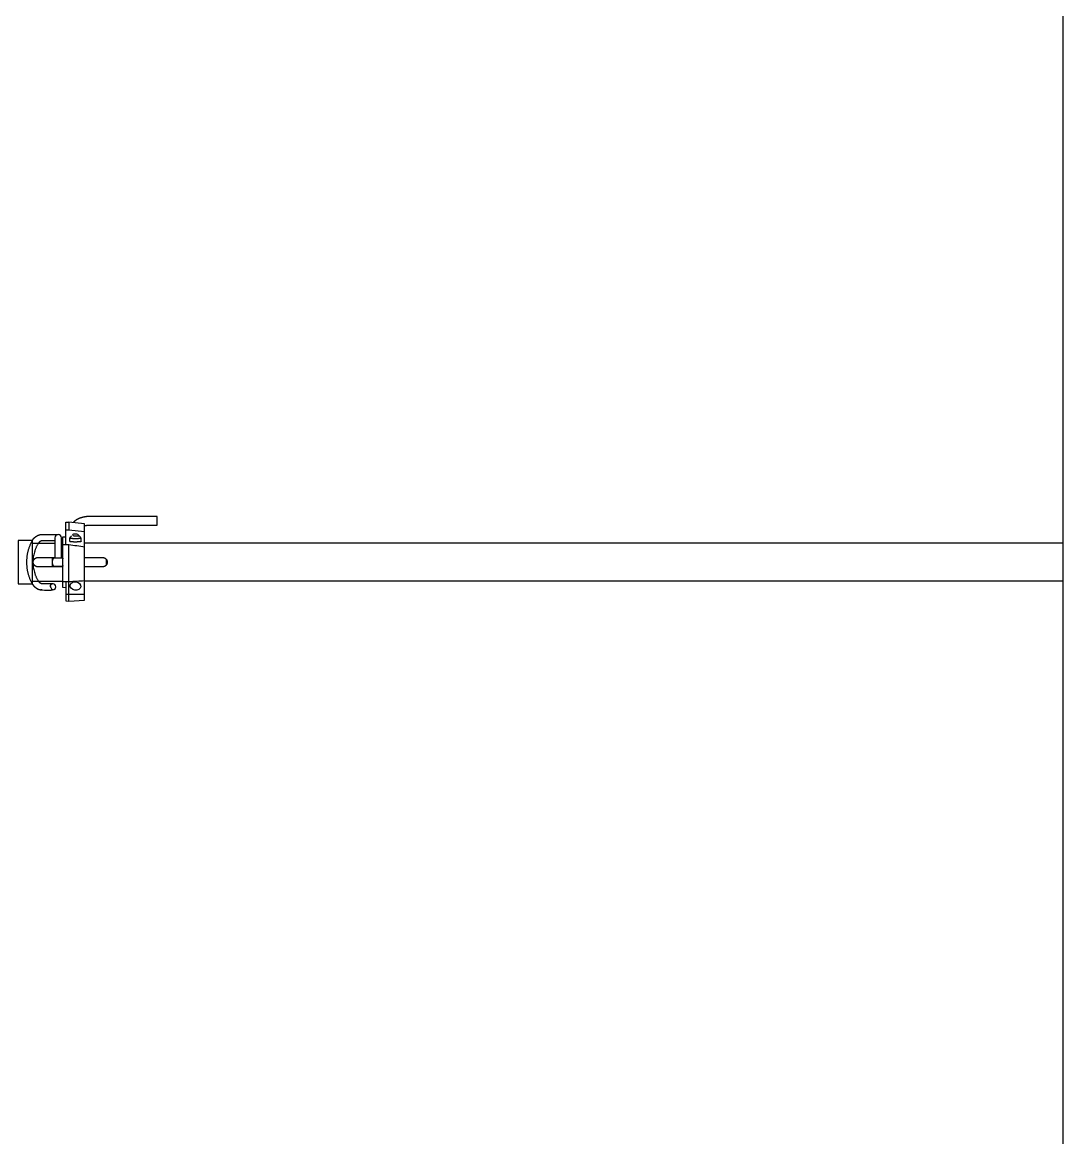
# Model space of a CAD drawing. Header units: millimetres. Extents: x 1924 to 471109, y -30014 to 109986.
# Drawn here: x 465719 to 467653, y 48839 to 50911 of the extents above; entities that cross this region are included whole.
import ezdxf

# ---------------------------------------------------------------- set-up
doc = ezdxf.new("R2010")
doc.units = ezdxf.units.MM
doc.header["$LTSCALE"] = 100
doc.linetypes.add('104', pattern=[4, 2, -2])
doc.layers.add('PERI_HIDDEN', color=30, linetype='104', plot=False)
doc.layers.add('podlazi', color=40, linetype='Continuous', lineweight=30, plot=False)

msp = doc.modelspace()

# ---------------------------------------------------------------- linework, layer by layer
for p, q in [((467652.947, 49987.745), (467652.947, 49827.745)), ((467652.947, 49943.245), (467652.947, 49872.245))]:
    msp.add_line(p, q)
at = {"color": 0, "linetype": 'ByBlock'}
for p, q in [((465799.947, 49968.015), (465805.947, 49968.015)), ((465738.447, 49943.29), (465779.947, 49943.29)), ((465791.947, 49943.29), (465794.947, 49943.29)), ((465774.947, 49916.495), (465774.947, 49898.995)), ((465791.947, 49916.495), (465794.947, 49916.495)), ((465874.947, 49913.603), (465874.947, 49901.888)), ((465738.447, 49872.2), (465794.947, 49872.2))]:
    msp.add_line(p, q, dxfattribs=at)
for points in [[(465834.947, 49975.355), (465835.1, 49975.394), (465835.253, 49975.434), (465835.408, 49975.473), (465835.564, 49975.511), (465835.72, 49975.549), (465835.878, 49975.586), (465836.036, 49975.623), (465836.195, 49975.659), (465836.354, 49975.694), (465836.515, 49975.73), (465836.676, 49975.764), (465836.838, 49975.798), (465837.001, 49975.831), (465837.164, 49975.864), (465837.493, 49975.928), (465837.825, 49975.99), (465838.159, 49976.049), (465838.496, 49976.106), (465838.835, 49976.16), (465839.177, 49976.212), (465839.52, 49976.262), (465839.866, 49976.309), (465840.214, 49976.353), (465840.563, 49976.394), (465840.914, 49976.434), (465841.267, 49976.47), (465841.621, 49976.504), (465841.977, 49976.535), (465842.334, 49976.564), (465842.692, 49976.59), (465843.051, 49976.613), (465843.411, 49976.633), (465843.772, 49976.651), (465844.133, 49976.666), (465844.495, 49976.679), (465844.858, 49976.688), (465845.22, 49976.695), (465845.583, 49976.7), (465845.947, 49976.701), (465969.947, 49976.701), (465969.947, 49992.701), (465845.947, 49992.701), (465845.652, 49992.7), (465845.358, 49992.698), (465845.063, 49992.695), (465844.769, 49992.69), (465844.475, 49992.684), (465844.18, 49992.677), (465843.886, 49992.668), (465843.592, 49992.658), (465843.299, 49992.646), (465843.005, 49992.633), (465842.712, 49992.619), (465842.418, 49992.603), (465842.125, 49992.586), (465841.832, 49992.568), (465841.54, 49992.549), (465841.247, 49992.528), (465840.955, 49992.505), (465840.664, 49992.482), (465840.372, 49992.456), (465840.081, 49992.43), (465839.79, 49992.402), (465839.5, 49992.373), (465839.21, 49992.343), (465838.921, 49992.311), (465838.631, 49992.278), (465838.343, 49992.243), (465838.054, 49992.207), (465837.767, 49992.17), (465837.479, 49992.132), (465837.193, 49992.092), (465836.906, 49992.051), (465836.621, 49992.008), (465836.336, 49991.964), (465836.051, 49991.919), (465835.767, 49991.872), (465835.484, 49991.824), (465835.201, 49991.775), (465834.919, 49991.724), (465834.637, 49991.672), (465834.357, 49991.619), (465834.077, 49991.564), (465833.797, 49991.508), (465833.519, 49991.45), (465833.241, 49991.392), (465832.964, 49991.332), (465832.687, 49991.27), (465832.412, 49991.207), (465832.137, 49991.143), (465831.863, 49991.078), (465831.59, 49991.011), (465831.317, 49990.942), (465831.046, 49990.873), (465830.775, 49990.802), (465830.505, 49990.729), (465830.236, 49990.656), (465829.968, 49990.581), (465829.701, 49990.504), (465829.435, 49990.426), (465829.17, 49990.347), (465828.906, 49990.266), (465828.643, 49990.185), (465828.38, 49990.101), (465828.119, 49990.017), (465827.859, 49989.93), (465827.729, 49989.887), (465827.6, 49989.843), (465827.471, 49989.799), (465827.342, 49989.754), (465827.213, 49989.709), (465827.084, 49989.664), (465826.956, 49989.618), (465826.828, 49989.572), (465826.701, 49989.526), (465826.574, 49989.479), (465826.447, 49989.432), (465826.32, 49989.385), (465826.193, 49989.337), (465826.067, 49989.289), (465825.941, 49989.241), (465825.815, 49989.192), (465825.69, 49989.143), (465825.565, 49989.094), (465825.44, 49989.044), (465825.316, 49988.994), (465825.191, 49988.943), (465825.067, 49988.892), (465824.944, 49988.841), (465824.82, 49988.79), (465824.697, 49988.738), (465824.575, 49988.685), (465824.452, 49988.633), (465824.33, 49988.58), (465824.208, 49988.526), (465824.087, 49988.473), (465823.965, 49988.418), (465823.844, 49988.364), (465823.724, 49988.309), (465823.603, 49988.254), (465823.483, 49988.198), (465823.364, 49988.142), (465823.244, 49988.086), (465823.125, 49988.029), (465823.006, 49987.972), (465822.888, 49987.915), (465822.77, 49987.857), (465822.652, 49987.798), (465822.534, 49987.74), (465822.417, 49987.681), (465822.3, 49987.621), (465822.184, 49987.562), (465822.068, 49987.501), (465821.952, 49987.441), (465821.836, 49987.38), (465821.721, 49987.318), (465821.606, 49987.257), (465821.491, 49987.195), (465821.377, 49987.132), (465821.263, 49987.069), (465821.15, 49987.006), (465821.037, 49986.942), (465820.924, 49986.878), (465820.811, 49986.813), (465820.699, 49986.748), (465820.587, 49986.683), (465820.476, 49986.617), (465820.365, 49986.551), (465820.254, 49986.484), (465820.144, 49986.417), (465820.034, 49986.35), (465819.924, 49986.282), (465819.815, 49986.214), (465819.706, 49986.145), (465819.597, 49986.076), (465819.489, 49986.007), (465819.381, 49985.937), (465819.274, 49985.867), (465819.167, 49985.796), (465819.06, 49985.725), (465818.953, 49985.653), (465818.847, 49985.581), (465818.742, 49985.509), (465818.637, 49985.436), (465818.532, 49985.362), (465818.427, 49985.288), (465818.323, 49985.214), (465818.219, 49985.14), (465818.116, 49985.064), (465818.013, 49984.989), (465817.91, 49984.913), (465817.808, 49984.836), (465817.706, 49984.759), (465817.605, 49984.682), (465817.504, 49984.604), (465817.403, 49984.526), (465817.303, 49984.447), (465817.203, 49984.367), (465817.104, 49984.288), (465817.005, 49984.207), (465816.907, 49984.127), (465816.808, 49984.045), (465816.711, 49983.963), (465816.614, 49983.881), (465816.517, 49983.798), (465816.421, 49983.715), (465816.325, 49983.631), (465816.229, 49983.547), (465816.134, 49983.462), (465816.04, 49983.377), (465815.946, 49983.291), (465815.852, 49983.205), (465815.759, 49983.118), (465815.667, 49983.03), (465815.575, 49982.943), (465815.483, 49982.854), (465815.392, 49982.765), (465815.301, 49982.676), (465815.211, 49982.585), (465815.122, 49982.495), (465815.032, 49982.404), (465814.944, 49982.312), (465814.856, 49982.22), (465814.768, 49982.127), (465814.681, 49982.033), (465814.595, 49981.939), (465814.509, 49981.845), (465814.423, 49981.75), (465814.338, 49981.654), (465814.254, 49981.558), (465814.17, 49981.461), (465814.086, 49981.364), (465814.004, 49981.266), (465813.921, 49981.167)], [(465799.947, 49939.929), (465799.947, 49982.015), (465805.947, 49982.015)], [(465805.947, 49835.276), (465834.947, 49837.362), (465834.947, 49978.931), (465805.947, 49982.015), (465805.947, 49968.015), (465834.947, 49964.931)], [(465737.541, 49947.824), (465737.541, 49947.824), (465737.594, 49947.903), (465737.648, 49947.981), (465737.702, 49948.059), (465737.757, 49948.137), (465737.811, 49948.215), (465737.865, 49948.293), (465737.92, 49948.37), (465737.975, 49948.447), (465738.03, 49948.524), (465738.085, 49948.601), (465738.14, 49948.678), (465738.195, 49948.754), (465738.251, 49948.83), (465738.306, 49948.906), (465738.362, 49948.982), (465738.418, 49949.057), (465738.474, 49949.133), (465738.53, 49949.208), (465738.586, 49949.282), (465738.643, 49949.357), (465738.7, 49949.432), (465738.756, 49949.506), (465738.813, 49949.58), (465738.87, 49949.654), (465738.927, 49949.727), (465738.985, 49949.801), (465739.042, 49949.874), (465739.1, 49949.947), (465739.158, 49950.019), (465739.215, 49950.092), (465739.274, 49950.164), (465739.332, 49950.236), (465739.39, 49950.308), (465739.449, 49950.38), (465739.507, 49950.451), (465739.566, 49950.522), (465739.625, 49950.593), (465739.684, 49950.664), (465739.743, 49950.734), (465739.802, 49950.805), (465739.862, 49950.875), (465739.922, 49950.945), (465739.981, 49951.014), (465740.041, 49951.084), (465740.101, 49951.153), (465740.162, 49951.222), (465740.222, 49951.29), (465740.283, 49951.359), (465740.343, 49951.427), (465740.404, 49951.495), (465740.465, 49951.563), (465740.526, 49951.63), (465740.588, 49951.698), (465740.649, 49951.765), (465740.711, 49951.832), (465740.772, 49951.899), (465740.834, 49951.965), (465740.896, 49952.031), (465740.959, 49952.097), (465741.021, 49952.163), (465741.084, 49952.228), (465741.146, 49952.294), (465741.209, 49952.359), (465741.272, 49952.424), (465741.335, 49952.488), (465741.398, 49952.552), (465741.462, 49952.617), (465741.526, 49952.68), (465741.589, 49952.744), (465741.653, 49952.807), (465741.717, 49952.87), (465741.781, 49952.933), (465741.846, 49952.996), (465741.91, 49953.058), (465741.975, 49953.12), (465742.04, 49953.182), (465742.105, 49953.244), (465742.17, 49953.305), (465742.235, 49953.367), (465742.301, 49953.427), (465742.366, 49953.488), (465742.432, 49953.548), (465742.498, 49953.609), (465742.564, 49953.668), (465742.63, 49953.728), (465742.697, 49953.787), (465742.763, 49953.847), (465742.83, 49953.905), (465742.897, 49953.964), (465742.964, 49954.022), (465743.031, 49954.08), (465743.098, 49954.138), (465743.165, 49954.196), (465743.233, 49954.253), (465743.301, 49954.31), (465743.369, 49954.367), (465743.437, 49954.423), (465743.505, 49954.479), (465743.573, 49954.535), (465743.642, 49954.591), (465743.711, 49954.646), (465743.779, 49954.701), (465743.848, 49954.756), (465743.918, 49954.811), (465743.987, 49954.865), (465744.056, 49954.919), (465744.126, 49954.973), (465744.196, 49955.026), (465744.266, 49955.079), (465744.336, 49955.132), (465744.406, 49955.185), (465744.476, 49955.237), (465744.547, 49955.289), (465744.617, 49955.341), (465744.688, 49955.392), (465744.759, 49955.443), (465744.83, 49955.494), (465744.902, 49955.545), (465744.973, 49955.595), (465745.045, 49955.645), (465745.117, 49955.695), (465745.189, 49955.744), (465745.261, 49955.793), (465745.333, 49955.842), (465745.405, 49955.891), (465745.478, 49955.939), (465745.551, 49955.987), (465745.624, 49956.035), (465745.697, 49956.082), (465745.77, 49956.129), (465745.843, 49956.176), (465745.917, 49956.222), (465745.99, 49956.268), (465746.064, 49956.314), (465746.138, 49956.36), (465746.212, 49956.405), (465746.286, 49956.45), (465746.361, 49956.495), (465746.435, 49956.539), (465746.51, 49956.583), (465746.585, 49956.627), (465746.66, 49956.67), (465746.735, 49956.713), (465746.811, 49956.756), (465746.886, 49956.798), (465746.962, 49956.84), (465747.038, 49956.882), (465747.114, 49956.924), (465747.19, 49956.965), (465747.266, 49957.006), (465747.343, 49957.046), (465747.419, 49957.086), (465747.496, 49957.126), (465747.573, 49957.166), (465747.65, 49957.205), (465747.727, 49957.244), (465747.805, 49957.283), (465747.882, 49957.321), (465747.96, 49957.359), (465748.038, 49957.396), (465748.116, 49957.434), (465748.194, 49957.471), (465748.273, 49957.507), (465748.351, 49957.543), (465748.43, 49957.579), (465748.509, 49957.615), (465748.588, 49957.65), (465748.667, 49957.685), (465748.746, 49957.719), (465748.825, 49957.753), (465748.905, 49957.787), (465748.985, 49957.82), (465749.064, 49957.853), (465749.144, 49957.886), (465749.225, 49957.918), (465749.305, 49957.95), (465749.385, 49957.982), (465749.466, 49958.013), (465749.546, 49958.044), (465749.627, 49958.074), (465749.708, 49958.104), (465749.789, 49958.134), (465749.87, 49958.163), (465749.952, 49958.192), (465750.033, 49958.221), (465750.115, 49958.249), (465750.196, 49958.277), (465750.278, 49958.305), (465750.36, 49958.332), (465750.442, 49958.358), (465750.524, 49958.385), (465750.606, 49958.411), (465750.689, 49958.436), (465750.771, 49958.462), (465750.854, 49958.487), (465750.937, 49958.511), (465751.019, 49958.535), (465751.102, 49958.559), (465751.185, 49958.582), (465751.268, 49958.605), (465751.352, 49958.628), (465751.435, 49958.65), (465751.518, 49958.672), (465751.602, 49958.693), (465751.685, 49958.714), (465751.769, 49958.735), (465751.853, 49958.755), (465751.936, 49958.775), (465752.02, 49958.794), (465752.104, 49958.813), (465752.188, 49958.832), (465752.273, 49958.85), (465752.357, 49958.868), (465752.441, 49958.886), (465752.526, 49958.903), (465752.61, 49958.919), (465752.695, 49958.936), (465752.779, 49958.951), (465752.864, 49958.967), (465752.949, 49958.982), (465753.034, 49958.997), (465753.118, 49959.011), (465753.203, 49959.025), (465753.288, 49959.038), (465753.373, 49959.051), (465753.459, 49959.064), (465753.544, 49959.076), (465753.629, 49959.088), (465753.714, 49959.099), (465753.8, 49959.11), (465753.885, 49959.12), (465753.971, 49959.13), (465754.056, 49959.14), (465754.142, 49959.149), (465754.227, 49959.158), (465754.313, 49959.167), (465754.399, 49959.175), (465754.484, 49959.182), (465754.57, 49959.189), (465754.656, 49959.196), (465754.742, 49959.202), (465754.828, 49959.208), (465754.914, 49959.214), (465755, 49959.219), (465755.086, 49959.223), (465755.172, 49959.227), (465755.258, 49959.231), (465755.344, 49959.234), (465755.43, 49959.237), (465755.516, 49959.24), (465755.602, 49959.242), (465755.688, 49959.243), (465755.774, 49959.244), (465755.86, 49959.245), (465755.947, 49959.245), (465785.947, 49959.245)], [(465779.947, 49947.245), (465755.947, 49947.245), (465755.859, 49947.245), (465755.771, 49947.243), (465755.684, 49947.239), (465755.595, 49947.235), (465755.507, 49947.229), (465755.418, 49947.221), (465755.329, 49947.212), (465755.284, 49947.207), (465755.239, 49947.202), (465755.194, 49947.196), (465755.149, 49947.19), (465755.104, 49947.183), (465755.058, 49947.176), (465755.013, 49947.169), (465754.967, 49947.161), (465754.922, 49947.153), (465754.876, 49947.144), (465754.83, 49947.135), (465754.784, 49947.126), (465754.738, 49947.116), (465754.692, 49947.106), (465754.645, 49947.095), (465754.599, 49947.084), (465754.552, 49947.073), (465754.505, 49947.061), (465754.458, 49947.048), (465754.411, 49947.035), (465754.364, 49947.022), (465754.317, 49947.008), (465754.269, 49946.994), (465754.221, 49946.979), (465754.173, 49946.964), (465754.125, 49946.948), (465754.077, 49946.932), (465754.029, 49946.916), (465753.98, 49946.898), (465753.931, 49946.881), (465753.882, 49946.863), (465753.833, 49946.844), (465753.784, 49946.825), (465753.735, 49946.806), (465753.685, 49946.785), (465753.635, 49946.765), (465753.585, 49946.744), (465753.535, 49946.722), (465753.484, 49946.7), (465753.434, 49946.677), (465753.383, 49946.654), (465753.332, 49946.63), (465753.281, 49946.606), (465753.229, 49946.581), (465753.177, 49946.556), (465753.125, 49946.53), (465753.073, 49946.503), (465753.021, 49946.476), (465752.968, 49946.449), (465752.916, 49946.421), (465752.863, 49946.392), (465752.809, 49946.363), (465752.756, 49946.333), (465752.702, 49946.302), (465752.648, 49946.271), (465752.594, 49946.24), (465752.539, 49946.207), (465752.485, 49946.174), (465752.43, 49946.141), (465752.374, 49946.107), (465752.319, 49946.072), (465752.263, 49946.037), (465752.207, 49946.001), (465752.151, 49945.965), (465752.095, 49945.927), (465752.038, 49945.889), (465751.981, 49945.851), (465751.925, 49945.812), (465751.868, 49945.772), (465751.81, 49945.732), (465751.753, 49945.691), (465751.695, 49945.649), (465751.638, 49945.606), (465751.58, 49945.563), (465751.522, 49945.52), (465751.463, 49945.475), (465751.405, 49945.43), (465751.346, 49945.385), (465751.288, 49945.338), (465751.229, 49945.291), (465751.17, 49945.244), (465751.111, 49945.195), (465751.052, 49945.146), (465750.992, 49945.097), (465750.933, 49945.046), (465750.873, 49944.995), (465750.813, 49944.944), (465750.753, 49944.891), (465750.693, 49944.838), (465750.633, 49944.785), (465750.573, 49944.73), (465750.513, 49944.675), (465750.453, 49944.62), (465750.392, 49944.563), (465750.331, 49944.506), (465750.271, 49944.448), (465750.21, 49944.39), (465750.149, 49944.331), (465750.088, 49944.271), (465750.027, 49944.21), (465749.966, 49944.149), (465749.905, 49944.087), (465749.844, 49944.025), (465749.782, 49943.961), (465749.721, 49943.898), (465749.66, 49943.833), (465749.598, 49943.767), (465749.537, 49943.701), (465749.475, 49943.635), (465749.414, 49943.567), (465749.352, 49943.499), (465749.29, 49943.43), (465749.229, 49943.361), (465749.167, 49943.29)], [(465799.947, 49860.233), (465794.947, 49860.495), (465794.947, 49954.845), (465799.947, 49955.107)], [(467652.947, 49943.245), (465958.697, 49943.245), (465943.697, 49943.29), (465834.947, 49943.29)], [(465834.947, 49935.555), (465831.517, 49936.109), (465828.033, 49936.671), (465824.495, 49937.241), (465820.902, 49937.818), (465817.251, 49938.404), (465813.543, 49938.999), (465809.775, 49939.602), (465805.947, 49940.214), (465794.947, 49939.691)], [(465794.947, 49871.71), (465795.944, 49871.704), (465796.943, 49871.698), (465797.943, 49871.693), (465798.944, 49871.687), (465799.947, 49871.682), (465799.947, 49835.692), (465805.947, 49835.276), (465805.947, 49940.214)], [(465738.447, 49911.745), (465740.664, 49911.745), (465740.735, 49911.88), (465740.808, 49912.014), (465740.884, 49912.146), (465740.961, 49912.276), (465741.041, 49912.405), (465741.123, 49912.532), (465741.206, 49912.657), (465741.292, 49912.781), (465741.379, 49912.903), (465741.469, 49913.023), (465741.559, 49913.141), (465741.652, 49913.257), (465741.746, 49913.371), (465741.841, 49913.483), (465741.938, 49913.593), (465742.036, 49913.701), (465742.136, 49913.806), (465742.236, 49913.909), (465742.339, 49914.011), (465742.443, 49914.111), (465742.55, 49914.209), (465742.659, 49914.307), (465742.77, 49914.403), (465742.883, 49914.497), (465742.998, 49914.59), (465743.116, 49914.681), (465743.235, 49914.771), (465743.356, 49914.859), (465743.479, 49914.945), (465743.603, 49915.03), (465743.73, 49915.112), (465743.858, 49915.193), (465743.987, 49915.272), (465744.119, 49915.348), (465744.251, 49915.422), (465744.385, 49915.494), (465744.521, 49915.564), (465744.658, 49915.632), (465744.796, 49915.697), (465744.935, 49915.76), (465745.076, 49915.82), (465745.217, 49915.878), (465745.36, 49915.933), (465745.504, 49915.985), (465745.648, 49916.035), (465745.793, 49916.082), (465745.939, 49916.127), (465746.086, 49916.169), (465746.233, 49916.209), (465746.381, 49916.246), (465746.528, 49916.28), (465746.677, 49916.312), (465746.825, 49916.341), (465746.974, 49916.368), (465747.122, 49916.392), (465747.271, 49916.414), (465747.419, 49916.433), (465747.567, 49916.449), (465747.715, 49916.463), (465747.862, 49916.475), (465748.009, 49916.484), (465748.156, 49916.49), (465748.302, 49916.494), (465748.447, 49916.495), (465779.947, 49916.495)], [(465794.947, 49898.995), (465748.447, 49898.995), (465748.302, 49898.996), (465748.156, 49899), (465748.009, 49899.007), (465747.862, 49899.016), (465747.715, 49899.027), (465747.567, 49899.041), (465747.419, 49899.057), (465747.271, 49899.077), (465747.122, 49899.098), (465746.974, 49899.122), (465746.825, 49899.149), (465746.677, 49899.178), (465746.528, 49899.21), (465746.381, 49899.245), (465746.233, 49899.282), (465746.086, 49899.321), (465745.939, 49899.364), (465745.793, 49899.408), (465745.648, 49899.456), (465745.504, 49899.505), (465745.36, 49899.558), (465745.217, 49899.613), (465745.076, 49899.671), (465744.935, 49899.731), (465744.796, 49899.793), (465744.658, 49899.859), (465744.521, 49899.926), (465744.385, 49899.996), (465744.251, 49900.068), (465744.119, 49900.142), (465743.987, 49900.219), (465743.858, 49900.297), (465743.73, 49900.378), (465743.603, 49900.461), (465743.479, 49900.545), (465743.356, 49900.631), (465743.235, 49900.719), (465743.116, 49900.809), (465742.998, 49900.9), (465742.883, 49900.993), (465742.77, 49901.088), (465742.659, 49901.184), (465742.55, 49901.281), (465742.443, 49901.38), (465742.339, 49901.48), (465742.236, 49901.581), (465742.136, 49901.684), (465742.036, 49901.79), (465741.938, 49901.897), (465741.841, 49902.007), (465741.746, 49902.119), (465741.652, 49902.233), (465741.559, 49902.35), (465741.469, 49902.468), (465741.379, 49902.588), (465741.292, 49902.709), (465741.206, 49902.833), (465741.123, 49902.959), (465741.041, 49903.086), (465740.961, 49903.214), (465740.884, 49903.345), (465740.808, 49903.477), (465740.735, 49903.61), (465740.664, 49903.745), (465738.447, 49903.745)], [(465834.947, 49916.495), (465868.447, 49916.495), (465868.55, 49916.495), (465868.654, 49916.493), (465868.759, 49916.489), (465868.863, 49916.485), (465868.968, 49916.479), (465869.074, 49916.472), (465869.179, 49916.463), (465869.285, 49916.454), (465869.391, 49916.443), (465869.497, 49916.43), (465869.603, 49916.417), (465869.709, 49916.402), (465869.815, 49916.385), (465869.921, 49916.368), (465870.028, 49916.349), (465870.134, 49916.329), (465870.24, 49916.307), (465870.346, 49916.284), (465870.452, 49916.26), (465870.557, 49916.235), (465870.663, 49916.208), (465870.768, 49916.18), (465870.873, 49916.15), (465870.978, 49916.12), (465871.082, 49916.088), (465871.186, 49916.054), (465871.29, 49916.02), (465871.393, 49915.984), (465871.496, 49915.946), (465871.598, 49915.908), (465871.7, 49915.868), (465871.801, 49915.827), (465871.902, 49915.784), (465872.002, 49915.74), (465872.101, 49915.695), (465872.2, 49915.649), (465872.299, 49915.601), (465872.396, 49915.552), (465872.493, 49915.502), (465872.589, 49915.451), (465872.685, 49915.399), (465872.779, 49915.345), (465872.873, 49915.291), (465872.966, 49915.235), (465873.059, 49915.178), (465873.15, 49915.121), (465873.241, 49915.062), (465873.331, 49915.002), (465873.42, 49914.942), (465873.508, 49914.88), (465873.595, 49914.818), (465873.681, 49914.754), (465873.766, 49914.69), (465873.85, 49914.625), (465873.934, 49914.559), (465874.016, 49914.492), (465874.097, 49914.425), (465874.177, 49914.357), (465874.256, 49914.288), (465874.334, 49914.218), (465874.41, 49914.148), (465874.486, 49914.077), (465874.56, 49914.005), (465874.633, 49913.933), (465874.706, 49913.86), (465874.777, 49913.785), (465874.848, 49913.71), (465874.919, 49913.633), (465874.988, 49913.555), (465875.057, 49913.476), (465875.126, 49913.396), (465875.193, 49913.315), (465875.26, 49913.233), (465875.326, 49913.15), (465875.391, 49913.065), (465875.455, 49912.98), (465875.519, 49912.894), (465875.581, 49912.807), (465875.643, 49912.719), (465875.703, 49912.63), (465875.763, 49912.54), (465875.822, 49912.45), (465875.879, 49912.358), (465875.936, 49912.266), (465875.992, 49912.173), (465876.046, 49912.079), (465876.1, 49911.984), (465876.152, 49911.888), (465876.203, 49911.792), (465876.253, 49911.695), (465876.302, 49911.598), (465876.35, 49911.499), (465876.396, 49911.401), (465876.441, 49911.301), (465876.485, 49911.201), (465876.528, 49911.1), (465876.569, 49910.999), (465876.609, 49910.897), (465876.648, 49910.795), (465876.685, 49910.692), (465876.721, 49910.589), (465876.756, 49910.485), (465876.789, 49910.381), (465876.821, 49910.277), (465876.852, 49910.172), (465876.881, 49910.067), (465876.909, 49909.962), (465876.936, 49909.856), (465876.961, 49909.751), (465876.986, 49909.645), (465877.008, 49909.539), (465877.03, 49909.433), (465877.05, 49909.326), (465877.069, 49909.22), (465877.087, 49909.114), (465877.103, 49909.008), (465877.118, 49908.901), (465877.132, 49908.795), (465877.144, 49908.689), (465877.155, 49908.584), (465877.165, 49908.478), (465877.173, 49908.372), (465877.18, 49908.267), (465877.186, 49908.162), (465877.191, 49908.057), (465877.194, 49907.953), (465877.196, 49907.849), (465877.197, 49907.745), (465877.196, 49907.642), (465877.194, 49907.538), (465877.191, 49907.433), (465877.186, 49907.328), (465877.18, 49907.223), (465877.173, 49907.118), (465877.165, 49907.013), (465877.155, 49906.907), (465877.144, 49906.801), (465877.132, 49906.695), (465877.118, 49906.589), (465877.103, 49906.483), (465877.087, 49906.377), (465877.069, 49906.27), (465877.05, 49906.164), (465877.03, 49906.058), (465877.008, 49905.952), (465876.986, 49905.846), (465876.961, 49905.74), (465876.936, 49905.634), (465876.909, 49905.529), (465876.881, 49905.423), (465876.852, 49905.318), (465876.821, 49905.214), (465876.789, 49905.109), (465876.756, 49905.005), (465876.721, 49904.902), (465876.685, 49904.798), (465876.648, 49904.696), (465876.609, 49904.593), (465876.569, 49904.492), (465876.528, 49904.39), (465876.485, 49904.29), (465876.441, 49904.189), (465876.396, 49904.09), (465876.35, 49903.991), (465876.302, 49903.893), (465876.253, 49903.795), (465876.203, 49903.698), (465876.152, 49903.602), (465876.1, 49903.507), (465876.046, 49903.412), (465875.992, 49903.318), (465875.936, 49903.225), (465875.879, 49903.132), (465875.822, 49903.041), (465875.763, 49902.95), (465875.703, 49902.86), (465875.643, 49902.771), (465875.581, 49902.683), (465875.519, 49902.596), (465875.455, 49902.51), (465875.391, 49902.425), (465875.326, 49902.341), (465875.26, 49902.258), (465875.193, 49902.175), (465875.126, 49902.094), (465875.057, 49902.014), (465874.988, 49901.935), (465874.919, 49901.858), (465874.848, 49901.781), (465874.777, 49901.705), (465874.706, 49901.631), (465874.633, 49901.558), (465874.56, 49901.485), (465874.486, 49901.414), (465874.41, 49901.343), (465874.334, 49901.272), (465874.256, 49901.203), (465874.177, 49901.134), (465874.097, 49901.066), (465874.016, 49900.998), (465873.934, 49900.931), (465873.85, 49900.865), (465873.766, 49900.8), (465873.681, 49900.736), (465873.595, 49900.673), (465873.508, 49900.61), (465873.42, 49900.549), (465873.331, 49900.488), (465873.241, 49900.428), (465873.15, 49900.37), (465873.059, 49900.312), (465872.966, 49900.255), (465872.873, 49900.2), (465872.779, 49900.145), (465872.685, 49900.092), (465872.589, 49900.039), (465872.493, 49899.988), (465872.396, 49899.938), (465872.299, 49899.889), (465872.2, 49899.842), (465872.101, 49899.795), (465872.002, 49899.75), (465871.902, 49899.706), (465871.801, 49899.664), (465871.7, 49899.623), (465871.598, 49899.583), (465871.496, 49899.544), (465871.393, 49899.507), (465871.29, 49899.471), (465871.186, 49899.436), (465871.082, 49899.403), (465870.978, 49899.371), (465870.873, 49899.34), (465870.768, 49899.311), (465870.663, 49899.283), (465870.557, 49899.256), (465870.452, 49899.23), (465870.346, 49899.206), (465870.24, 49899.183), (465870.134, 49899.162), (465870.028, 49899.142), (465869.921, 49899.123), (465869.815, 49899.105), (465869.709, 49899.089), (465869.603, 49899.074), (465869.497, 49899.06), (465869.391, 49899.048), (465869.285, 49899.037), (465869.179, 49899.027), (465869.074, 49899.019), (465868.968, 49899.011), (465868.863, 49899.006), (465868.759, 49899.001), (465868.654, 49898.998), (465868.55, 49898.996), (465868.447, 49898.995), (465834.947, 49898.995)], [(465749.167, 49872.2), (465749.229, 49872.13), (465749.29, 49872.06), (465749.352, 49871.991), (465749.414, 49871.923), (465749.475, 49871.856), (465749.537, 49871.789), (465749.598, 49871.723), (465749.66, 49871.657), (465749.721, 49871.592), (465749.783, 49871.528), (465749.844, 49871.465), (465749.905, 49871.402), (465749.966, 49871.34), (465750.027, 49871.279), (465750.088, 49871.219), (465750.149, 49871.159), (465750.21, 49871.099), (465750.271, 49871.041), (465750.332, 49870.983), (465750.392, 49870.926), (465750.453, 49870.87), (465750.513, 49870.814), (465750.573, 49870.759), (465750.633, 49870.705), (465750.693, 49870.651), (465750.753, 49870.598), (465750.813, 49870.546), (465750.872, 49870.495), (465750.932, 49870.444), (465750.991, 49870.394), (465751.05, 49870.345), (465751.109, 49870.296), (465751.168, 49870.248), (465751.227, 49870.2), (465751.285, 49870.154), (465751.344, 49870.108), (465751.402, 49870.062), (465751.46, 49870.017), (465751.518, 49869.973), (465751.576, 49869.93), (465751.634, 49869.887), (465751.691, 49869.845), (465751.749, 49869.803), (465751.806, 49869.762), (465751.863, 49869.722), (465751.92, 49869.683), (465751.976, 49869.644), (465752.033, 49869.605), (465752.089, 49869.568), (465752.146, 49869.53), (465752.202, 49869.494), (465752.257, 49869.458), (465752.313, 49869.423), (465752.369, 49869.388), (465752.424, 49869.354), (465752.479, 49869.321), (465752.534, 49869.288), (465752.589, 49869.255), (465752.643, 49869.224), (465752.698, 49869.193), (465752.752, 49869.162), (465752.806, 49869.132), (465752.86, 49869.103), (465752.913, 49869.074), (465752.967, 49869.046), (465753.02, 49869.018), (465753.073, 49868.991), (465753.126, 49868.964), (465753.179, 49868.938), (465753.231, 49868.913), (465753.283, 49868.888), (465753.335, 49868.864), (465753.387, 49868.84), (465753.438, 49868.816), (465753.49, 49868.794), (465753.541, 49868.772), (465753.592, 49868.75), (465753.642, 49868.729), (465753.693, 49868.708), (465753.743, 49868.688), (465753.793, 49868.668), (465753.843, 49868.649), (465753.892, 49868.631), (465753.942, 49868.613), (465753.991, 49868.595), (465754.04, 49868.578), (465754.088, 49868.562), (465754.137, 49868.546), (465754.185, 49868.53), (465754.233, 49868.515), (465754.28, 49868.5), (465754.328, 49868.486), (465754.375, 49868.472), (465754.422, 49868.459), (465754.469, 49868.446), (465754.516, 49868.433), (465754.562, 49868.421), (465754.609, 49868.41), (465754.655, 49868.399), (465754.701, 49868.388), (465754.747, 49868.377), (465754.793, 49868.368), (465754.838, 49868.358), (465754.884, 49868.349), (465754.929, 49868.34), (465754.974, 49868.332), (465755.02, 49868.324), (465755.064, 49868.316), (465755.109, 49868.309), (465755.154, 49868.303), (465755.199, 49868.296), (465755.243, 49868.29), (465755.288, 49868.285), (465755.332, 49868.28), (465755.376, 49868.275), (465755.42, 49868.27), (465755.465, 49868.266), (465755.509, 49868.263), (465755.597, 49868.256), (465755.684, 49868.251), (465755.772, 49868.248), (465755.859, 49868.246), (465755.947, 49868.245), (465775.947, 49868.245)], [(465794.947, 49871.823), (465797.136, 49871.811), (465799.33, 49871.798), (465801.53, 49871.787), (465803.736, 49871.775), (465805.947, 49871.763), (465809.759, 49871.965), (465813.517, 49872.168), (465817.22, 49872.371), (465820.87, 49872.575), (465824.467, 49872.78), (465828.012, 49872.986), (465831.505, 49873.192), (465834.947, 49873.399)], [(467652.947, 49872.245), (465958.697, 49872.245), (465943.697, 49872.2), (465834.947, 49872.2)], [(465834.947, 49847.913), (465805.947, 49847.776), (465799.947, 49847.858)]]:
    msp.add_lwpolyline(points, dxfattribs=at)
msp.add_lwpolyline([(465738.447, 49947.745), (465711.447, 49947.745), (465711.447, 49867.745), (465738.447, 49867.745)], close=True, dxfattribs=at)
for points in [[(465791.947, 49915.745), (465791.947, 49953.245, 1), (465779.947, 49953.245), (465779.947, 49915.745)], [(465778.947, 49915.745), (465792.947, 49915.745, -0.41421356), (465794.947, 49913.745)], [(465794.947, 49901.745, -0.41421356), (465792.947, 49899.745), (465778.947, 49899.745)]]:
    msp.add_lwpolyline(points, format="xyb", dxfattribs=at)
for centre, start, end in [((465781.447, 49909.745), 112.619865, 180), ((465781.447, 49905.745), 180, 247.380135)]:
    msp.add_arc(centre, 6.5, start, end, dxfattribs=at)
for centre, major_axis, ratio, start_param, end_param in [((465817.947, 49952.707), (-8.5, 0), 0.8660254, 1.21344347, 1.92814919), ((465817.947, 49850.731), (9.972, 1.456), 0.50974852, 1.21159877, 1.5187321)]:
    msp.add_ellipse(centre, major_axis=major_axis, ratio=ratio, start_param=start_param, end_param=end_param, dxfattribs=at)
msp.add_ellipse((465817.947, 49863.556), major_axis=(9.935, -1.499), ratio=0.76164659, dxfattribs=at)
for points, weights, knots in [([(465807.207, 49952.612), (465806.066, 49949.581), (465807.207, 49946.55), (465807.433, 49946.517), (465807.659, 49946.483), (465807.886, 49946.451), (465808.113, 49946.419), (465808.342, 49946.388), (465808.57, 49946.358), (465808.8, 49946.328), (465809.029, 49946.299), (465809.259, 49946.271), (465809.489, 49946.243), (465809.72, 49946.217), (465809.951, 49946.191), (465810.183, 49946.166), (465810.414, 49946.141), (465810.646, 49946.118), (465810.878, 49946.095), (465811.11, 49946.073), (465811.342, 49946.051), (465811.574, 49946.031), (465811.807, 49946.01), (465812.039, 49945.992), (465812.271, 49945.973), (465812.503, 49945.955), (465812.735, 49945.938), (465812.967, 49945.922), (465813.199, 49945.906), (465813.43, 49945.892), (465813.661, 49945.878), (465813.892, 49945.865), (465814.122, 49945.852), (465814.352, 49945.841), (465814.582, 49945.829), (465814.811, 49945.819), (465815.039, 49945.809), (465815.267, 49945.801), (465815.495, 49945.792), (465815.721, 49945.785), (465815.948, 49945.778), (465816.173, 49945.772), (465816.398, 49945.767), (465816.621, 49945.762), (465816.845, 49945.758), (465817.067, 49945.755), (465817.288, 49945.753), (465817.508, 49945.751), (465817.728, 49945.75), (465817.947, 49945.75), (465818.165, 49945.75), (465818.385, 49945.751), (465818.605, 49945.753), (465818.826, 49945.755), (465819.048, 49945.758), (465819.272, 49945.762), (465819.495, 49945.767), (465819.72, 49945.772), (465819.945, 49945.778), (465820.172, 49945.785), (465820.398, 49945.792), (465820.626, 49945.801), (465820.854, 49945.809), (465821.082, 49945.819), (465821.311, 49945.829), (465821.541, 49945.841), (465821.771, 49945.852), (465822.001, 49945.865), (465822.232, 49945.878), (465822.463, 49945.892), (465822.694, 49945.906), (465822.926, 49945.922), (465823.158, 49945.938), (465823.39, 49945.955), (465823.622, 49945.973), (465823.854, 49945.992), (465824.086, 49946.01), (465824.319, 49946.031), (465824.551, 49946.051), (465824.783, 49946.073), (465825.015, 49946.095), (465825.247, 49946.118), (465825.479, 49946.141), (465825.711, 49946.166), (465825.942, 49946.191), (465826.173, 49946.217), (465826.404, 49946.243), (465826.634, 49946.271), (465826.864, 49946.299), (465827.094, 49946.328), (465827.323, 49946.358), (465827.551, 49946.388), (465827.78, 49946.419), (465828.007, 49946.451), (465828.234, 49946.483), (465828.46, 49946.517), (465828.686, 49946.55), (465829.827, 49949.581), (465828.686, 49952.612)], [1, 0.950785715177, 1, 1, 1, 1, 1, 1, 1, 1, 1, 1, 1, 1, 1, 1, 1, 1, 1, 1, 1, 1, 1, 1, 1, 1, 1, 1, 1, 1, 1, 1, 1, 1, 1, 1, 1, 1, 1, 1, 1, 1, 1, 1, 1, 1, 1, 1, 1, 1, 1, 1, 1, 1, 1, 1, 1, 1, 1, 1, 1, 1, 1, 1, 1, 1, 1, 1, 1, 1, 1, 1, 1, 1, 1, 1, 1, 1, 1, 1, 1, 1, 1, 1, 1, 1, 1, 1, 1, 1, 1, 1, 1, 1, 1, 1, 1, 0.950785715177, 1], [0, 0, 0, 0.63006884, 0.63006884, 1.63006884, 1.63006884, 2.63006884, 2.63006884, 3.63006884, 3.63006884, 4.63006884, 4.63006884, 5.63006884, 5.63006884, 6.63006884, 6.63006884, 7.63006884, 7.63006884, 8.63006884, 8.63006884, 9.63006884, 9.63006884, 10.63006884, 10.63006884, 11.63006884, 11.63006884, 12.63006884, 12.63006884, 13.63006884, 13.63006884, 14.63006884, 14.63006884, 15.63006884, 15.63006884, 16.63006884, 16.63006884, 17.63006884, 17.63006884, 18.63006884, 18.63006884, 19.63006884, 19.63006884, 20.63006884, 20.63006884, 21.63006884, 21.63006884, 22.63006884, 22.63006884, 23.63006884, 23.63006884, 24.63006884, 24.63006884, 25.63006884, 25.63006884, 26.63006884, 26.63006884, 27.63006884, 27.63006884, 28.63006884, 28.63006884, 29.63006884, 29.63006884, 30.63006884, 30.63006884, 31.63006884, 31.63006884, 32.63006884, 32.63006884, 33.63006884, 33.63006884, 34.63006884, 34.63006884, 35.63006884, 35.63006884, 36.63006884, 36.63006884, 37.63006884, 37.63006884, 38.63006884, 38.63006884, 39.63006884, 39.63006884, 40.63006884, 40.63006884, 41.63006884, 41.63006884, 42.63006884, 42.63006884, 43.63006884, 43.63006884, 44.63006884, 44.63006884, 45.63006884, 45.63006884, 46.63006884, 46.63006884, 47.63006884, 47.63006884, 48.26013767, 48.26013767, 48.26013767]), ([(465810.83, 49956.732), (465809.018, 49954.672), (465807.207, 49952.612), (465807.433, 49952.579), (465807.659, 49952.545), (465807.886, 49952.513), (465808.113, 49952.481), (465808.342, 49952.451), (465808.57, 49952.42), (465808.8, 49952.391), (465809.029, 49952.361), (465809.259, 49952.333), (465809.489, 49952.306), (465809.72, 49952.279), (465809.951, 49952.253), (465810.183, 49952.228), (465810.414, 49952.203), (465810.646, 49952.18), (465810.878, 49952.157), (465811.11, 49952.135), (465811.342, 49952.113), (465811.574, 49952.093), (465811.807, 49952.073), (465812.039, 49952.054), (465812.271, 49952.035), (465812.503, 49952.018), (465812.735, 49952), (465812.967, 49951.984), (465813.199, 49951.969), (465813.43, 49951.954), (465813.661, 49951.94), (465813.892, 49951.927), (465814.122, 49951.914), (465814.352, 49951.903), (465814.582, 49951.891), (465814.811, 49951.881), (465815.039, 49951.871), (465815.267, 49951.863), (465815.495, 49951.854), (465815.721, 49951.847), (465815.948, 49951.84), (465816.173, 49951.834), (465816.398, 49951.829), (465816.621, 49951.825), (465816.845, 49951.82), (465817.067, 49951.818), (465817.288, 49951.815), (465817.508, 49951.813), (465817.728, 49951.812), (465817.947, 49951.812), (465818.165, 49951.812), (465818.385, 49951.813), (465818.605, 49951.815), (465818.826, 49951.818), (465819.048, 49951.82), (465819.272, 49951.825), (465819.495, 49951.829), (465819.72, 49951.834), (465819.945, 49951.84), (465820.172, 49951.847), (465820.398, 49951.854), (465820.626, 49951.863), (465820.854, 49951.871), (465821.082, 49951.881), (465821.311, 49951.891), (465821.541, 49951.903), (465821.771, 49951.914), (465822.001, 49951.927), (465822.232, 49951.94), (465822.463, 49951.954), (465822.694, 49951.969), (465822.926, 49951.984), (465823.158, 49952), (465823.39, 49952.018), (465823.622, 49952.035), (465823.854, 49952.054), (465824.086, 49952.073), (465824.319, 49952.093), (465824.551, 49952.113), (465824.783, 49952.135), (465825.015, 49952.157), (465825.247, 49952.18), (465825.479, 49952.203), (465825.711, 49952.228), (465825.942, 49952.253), (465826.173, 49952.279), (465826.404, 49952.306), (465826.634, 49952.333), (465826.864, 49952.361), (465827.094, 49952.391), (465827.323, 49952.42), (465827.551, 49952.451), (465827.78, 49952.481), (465828.007, 49952.513), (465828.234, 49952.545), (465828.46, 49952.579), (465828.686, 49952.612), (465826.875, 49954.672), (465825.063, 49956.732), (465822.547, 49960.068), (465817.947, 49960.068), (465813.346, 49960.068), (465810.83, 49956.732), (465817.947, 49956.732), (465825.063, 49956.732)], [1, 1, 1, 1, 1, 1, 1, 1, 1, 1, 1, 1, 1, 1, 1, 1, 1, 1, 1, 1, 1, 1, 1, 1, 1, 1, 1, 1, 1, 1, 1, 1, 1, 1, 1, 1, 1, 1, 1, 1, 1, 1, 1, 1, 1, 1, 1, 1, 1, 1, 1, 1, 1, 1, 1, 1, 1, 1, 1, 1, 1, 1, 1, 1, 1, 1, 1, 1, 1, 1, 1, 1, 1, 1, 1, 1, 1, 1, 1, 1, 1, 1, 1, 1, 1, 1, 1, 1, 1, 1, 1, 1, 1, 1, 1, 1, 1, 1, 1, 0.87943909683, 1, 0.87943909683, 1, 1, 1], [0, 0, 0, 1, 1, 2, 2, 3, 3, 4, 4, 5, 5, 6, 6, 7, 7, 8, 8, 9, 9, 10, 10, 11, 11, 12, 12, 13, 13, 14, 14, 15, 15, 16, 16, 17, 17, 18, 18, 19, 19, 20, 20, 21, 21, 22, 22, 23, 23, 24, 24, 25, 25, 26, 26, 27, 27, 28, 28, 29, 29, 30, 30, 31, 31, 32, 32, 33, 33, 34, 34, 35, 35, 36, 36, 37, 37, 38, 38, 39, 39, 40, 40, 41, 41, 42, 42, 43, 43, 44, 44, 45, 45, 46, 46, 47, 47, 48, 48, 49, 49, 49.9922275, 49.9922275, 50.98445501, 50.98445501, 51.98445501, 51.98445501, 51.98445501]), ([(465737.5, 49867.745), (465737.52, 49867.706), (465737.541, 49867.666), (465737.568, 49867.627), (465737.594, 49867.588), (465737.621, 49867.549), (465737.648, 49867.509), (465737.675, 49867.47), (465737.702, 49867.431), (465737.73, 49867.392), (465737.757, 49867.353), (465737.784, 49867.314), (465737.811, 49867.275), (465737.838, 49867.237), (465737.865, 49867.198), (465737.893, 49867.159), (465737.92, 49867.12), (465737.947, 49867.082), (465737.975, 49867.043), (465738.002, 49867.005), (465738.03, 49866.966), (465738.057, 49866.928), (465738.085, 49866.889), (465738.112, 49866.851), (465738.14, 49866.813), (465738.168, 49866.775), (465738.195, 49866.737), (465738.223, 49866.698), (465738.251, 49866.66), (465738.279, 49866.622), (465738.306, 49866.584), (465738.334, 49866.547), (465738.362, 49866.509), (465738.39, 49866.471), (465738.418, 49866.433), (465738.446, 49866.396), (465738.474, 49866.358), (465738.502, 49866.32), (465738.53, 49866.283), (465738.558, 49866.245), (465738.586, 49866.208), (465738.615, 49866.171), (465738.643, 49866.133), (465738.671, 49866.096), (465738.7, 49866.059), (465738.728, 49866.022), (465738.756, 49865.985), (465738.785, 49865.948), (465738.813, 49865.911), (465738.842, 49865.874), (465738.87, 49865.837), (465738.899, 49865.8), (465738.928, 49865.763), (465738.956, 49865.726), (465738.985, 49865.69), (465739.014, 49865.653), (465739.042, 49865.616), (465739.071, 49865.58), (465739.1, 49865.543), (465739.129, 49865.507), (465739.158, 49865.471), (465739.187, 49865.434), (465739.216, 49865.398), (465739.245, 49865.362), (465739.274, 49865.326), (465739.303, 49865.29), (465739.332, 49865.253), (465739.361, 49865.218), (465739.39, 49865.182), (465739.42, 49865.146), (465739.449, 49865.11), (465739.478, 49865.074), (465739.508, 49865.038), (465739.537, 49865.003), (465739.566, 49864.967), (465739.596, 49864.931), (465739.625, 49864.896), (465739.655, 49864.861), (465739.685, 49864.825), (465739.714, 49864.79), (465739.744, 49864.754), (465739.774, 49864.719), (465739.803, 49864.684), (465739.833, 49864.649), (465739.863, 49864.614), (465739.893, 49864.579), (465739.923, 49864.544), (465739.952, 49864.509), (465739.982, 49864.474), (465740.012, 49864.439), (465740.042, 49864.405), (465740.072, 49864.37), (465740.103, 49864.335), (465740.133, 49864.301), (465740.163, 49864.266), (465740.193, 49864.232), (465740.223, 49864.197), (465740.254, 49864.163), (465740.284, 49864.129), (465740.314, 49864.095), (465740.345, 49864.06), (465740.375, 49864.026), (465740.406, 49863.992), (465740.436, 49863.958), (465740.467, 49863.924), (465740.497, 49863.891), (465740.528, 49863.857), (465740.558, 49863.823), (465740.589, 49863.789), (465740.62, 49863.756), (465740.651, 49863.722), (465740.681, 49863.688), (465740.712, 49863.655), (465740.743, 49863.622), (465740.774, 49863.588), (465740.805, 49863.555), (465740.836, 49863.522), (465740.867, 49863.489), (465740.898, 49863.455), (465740.929, 49863.422), (465740.96, 49863.389), (465740.992, 49863.357), (465741.023, 49863.324), (465741.054, 49863.291), (465741.085, 49863.258), (465741.117, 49863.225), (465741.148, 49863.193), (465741.18, 49863.16), (465741.211, 49863.128), (465741.242, 49863.095), (465741.274, 49863.063), (465741.306, 49863.03), (465741.337, 49862.998), (465741.369, 49862.966), (465741.4, 49862.934), (465741.432, 49862.902), (465741.464, 49862.87), (465741.496, 49862.838), (465741.527, 49862.806), (465741.559, 49862.774), (465741.591, 49862.742), (465741.623, 49862.711), (465741.655, 49862.679), (465741.687, 49862.647), (465741.719, 49862.616), (465741.751, 49862.584), (465741.783, 49862.553), (465741.816, 49862.522), (465741.848, 49862.49), (465741.88, 49862.459), (465741.912, 49862.428), (465741.945, 49862.397), (465741.977, 49862.366), (465742.009, 49862.335), (465742.042, 49862.304), (465742.074, 49862.273), (465742.107, 49862.242), (465742.139, 49862.212), (465742.172, 49862.181), (465742.204, 49862.15), (465742.237, 49862.12), (465742.27, 49862.089), (465742.303, 49862.059), (465742.335, 49862.029), (465742.368, 49861.998), (465742.401, 49861.968), (465742.434, 49861.938), (465742.467, 49861.908), (465742.5, 49861.878), (465742.533, 49861.848), (465742.566, 49861.818), (465742.599, 49861.788), (465742.632, 49861.758), (465742.665, 49861.729), (465742.698, 49861.699), (465742.732, 49861.67), (465742.765, 49861.64), (465742.798, 49861.611), (465742.831, 49861.581), (465742.865, 49861.552), (465742.898, 49861.523), (465742.932, 49861.494), (465742.965, 49861.464), (465742.999, 49861.435), (465743.032, 49861.407), (465743.066, 49861.378), (465743.1, 49861.349), (465743.133, 49861.32), (465743.167, 49861.291), (465743.201, 49861.263), (465743.235, 49861.234), (465743.268, 49861.206), (465743.302, 49861.177), (465743.336, 49861.149), (465743.37, 49861.121), (465743.404, 49861.092), (465743.438, 49861.064), (465743.472, 49861.036), (465743.506, 49861.008), (465743.541, 49860.98), (465743.575, 49860.952), (465743.609, 49860.924), (465743.643, 49860.897), (465743.677, 49860.869), (465743.712, 49860.841), (465743.746, 49860.814), (465743.781, 49860.786), (465743.815, 49860.759), (465743.85, 49860.732), (465743.884, 49860.704), (465743.919, 49860.677), (465743.953, 49860.65), (465743.988, 49860.623), (465744.023, 49860.596), (465744.057, 49860.569), (465744.092, 49860.542), (465744.127, 49860.515), (465744.162, 49860.489), (465744.197, 49860.462), (465744.232, 49860.435), (465744.267, 49860.409), (465744.302, 49860.383), (465744.337, 49860.356), (465744.372, 49860.33), (465744.407, 49860.304), (465744.442, 49860.277), (465744.477, 49860.251), (465744.512, 49860.225), (465744.548, 49860.199), (465744.583, 49860.174), (465744.618, 49860.148), (465744.654, 49860.122), (465744.689, 49860.096), (465744.725, 49860.071), (465744.76, 49860.045), (465744.796, 49860.02), (465744.831, 49859.995), (465744.867, 49859.969), (465744.902, 49859.944), (465744.938, 49859.919), (465744.974, 49859.894), (465745.01, 49859.869), (465745.045, 49859.844), (465745.081, 49859.819), (465745.117, 49859.794), (465745.153, 49859.77), (465745.189, 49859.745), (465745.225, 49859.72), (465745.261, 49859.696), (465745.297, 49859.671), (465745.333, 49859.647), (465745.37, 49859.623), (465745.406, 49859.599), (465745.442, 49859.574), (465745.478, 49859.55), (465745.515, 49859.526), (465745.551, 49859.502), (465745.587, 49859.479), (465745.624, 49859.455), (465745.66, 49859.431), (465745.697, 49859.408), (465745.733, 49859.384), (465745.77, 49859.361), (465745.807, 49859.337), (465745.843, 49859.314), (465745.88, 49859.291), (465745.917, 49859.268), (465745.954, 49859.244), (465745.99, 49859.221), (465746.027, 49859.199), (465746.064, 49859.176), (465746.101, 49859.153), (465746.138, 49859.13), (465746.175, 49859.108), (465746.212, 49859.085), (465746.249, 49859.063), (465746.286, 49859.04), (465746.324, 49859.018), (465746.361, 49858.995), (465746.398, 49858.973), (465746.435, 49858.951), (465746.473, 49858.929), (465746.51, 49858.907), (465746.548, 49858.885), (465746.585, 49858.864), (465746.623, 49858.842), (465746.66, 49858.82), (465746.698, 49858.799), (465746.735, 49858.777), (465746.773, 49858.756), (465746.811, 49858.735), (465746.848, 49858.713), (465746.886, 49858.692), (465746.924, 49858.671), (465746.962, 49858.65), (465747, 49858.629), (465747.038, 49858.608), (465747.076, 49858.587), (465747.114, 49858.567), (465747.152, 49858.546), (465747.19, 49858.526), (465747.228, 49858.505), (465747.266, 49858.485), (465747.304, 49858.464), (465747.343, 49858.444), (465747.381, 49858.424), (465747.419, 49858.404), (465747.458, 49858.384), (465747.496, 49858.364), (465747.534, 49858.344), (465747.573, 49858.325), (465747.611, 49858.305), (465747.65, 49858.285), (465747.689, 49858.266), (465747.727, 49858.246), (465747.766, 49858.227), (465747.805, 49858.208), (465747.844, 49858.189), (465747.882, 49858.169), (465747.921, 49858.151), (465747.96, 49858.132), (465747.999, 49858.113), (465748.038, 49858.094), (465748.077, 49858.075), (465748.116, 49858.057), (465748.155, 49858.038), (465748.194, 49858.02), (465748.234, 49858.002), (465748.273, 49857.983), (465748.312, 49857.965), (465748.351, 49857.947), (465748.391, 49857.929), (465748.43, 49857.911), (465748.469, 49857.894), (465748.509, 49857.876), (465748.548, 49857.858), (465748.588, 49857.841), (465748.627, 49857.823), (465748.667, 49857.806), (465748.707, 49857.789), (465748.746, 49857.772), (465748.786, 49857.755), (465748.826, 49857.738), (465748.865, 49857.721), (465748.905, 49857.704), (465748.945, 49857.687), (465748.985, 49857.671), (465749.025, 49857.654), (465749.065, 49857.638), (465749.105, 49857.621), (465749.145, 49857.605), (465749.185, 49857.589), (465749.225, 49857.573), (465749.265, 49857.557), (465749.305, 49857.541), (465749.345, 49857.525), (465749.386, 49857.509), (465749.426, 49857.494), (465749.466, 49857.478), (465749.507, 49857.463), (465749.547, 49857.447), (465749.587, 49857.432), (465749.628, 49857.417), (465749.668, 49857.402), (465749.709, 49857.387), (465749.749, 49857.372), (465749.79, 49857.357), (465749.83, 49857.342), (465749.871, 49857.327), (465749.912, 49857.313), (465749.952, 49857.298), (465749.993, 49857.284), (465750.034, 49857.27), (465750.074, 49857.256), (465750.115, 49857.242), (465750.156, 49857.228), (465750.197, 49857.214), (465750.238, 49857.2), (465750.279, 49857.186), (465750.32, 49857.173), (465750.361, 49857.159), (465750.402, 49857.146), (465750.443, 49857.132), (465750.484, 49857.119), (465750.525, 49857.106), (465750.566, 49857.093), (465750.607, 49857.08), (465750.648, 49857.067), (465750.689, 49857.054), (465750.731, 49857.042), (465750.772, 49857.029), (465750.813, 49857.017), (465750.854, 49857.004), (465750.896, 49856.992), (465750.937, 49856.98), (465750.978, 49856.968), (465751.02, 49856.955), (465751.061, 49856.944), (465751.103, 49856.932), (465751.144, 49856.92), (465751.186, 49856.908), (465751.227, 49856.897), (465751.269, 49856.885), (465751.31, 49856.874), (465751.352, 49856.863), (465751.394, 49856.852), (465751.435, 49856.841), (465751.477, 49856.83), (465751.519, 49856.819), (465751.56, 49856.808), (465751.602, 49856.797), (465751.644, 49856.787), (465751.686, 49856.776), (465751.727, 49856.766), (465751.769, 49856.756), (465751.811, 49856.746), (465751.853, 49856.736), (465751.895, 49856.726), (465751.937, 49856.716), (465751.979, 49856.706), (465752.021, 49856.696), (465752.063, 49856.687), (465752.105, 49856.677), (465752.147, 49856.668), (465752.189, 49856.659), (465752.231, 49856.649), (465752.273, 49856.64), (465752.315, 49856.631), (465752.357, 49856.622), (465752.399, 49856.614), (465752.442, 49856.605), (465752.484, 49856.596), (465752.526, 49856.588), (465752.568, 49856.58), (465752.61, 49856.571), (465752.653, 49856.563), (465752.695, 49856.555), (465752.737, 49856.547), (465752.78, 49856.539), (465752.822, 49856.531), (465752.864, 49856.524), (465752.907, 49856.516), (465752.949, 49856.509), (465752.991, 49856.501), (465753.034, 49856.494), (465753.076, 49856.487), (465753.119, 49856.48), (465753.161, 49856.473), (465753.204, 49856.466), (465753.246, 49856.459), (465753.289, 49856.453), (465753.331, 49856.446), (465753.374, 49856.44), (465753.416, 49856.433), (465753.459, 49856.427), (465753.501, 49856.421), (465753.544, 49856.415), (465753.587, 49856.409), (465753.629, 49856.403), (465753.672, 49856.397), (465753.715, 49856.392), (465753.757, 49856.386), (465753.8, 49856.381), (465753.843, 49856.375), (465753.885, 49856.37), (465753.928, 49856.365), (465753.971, 49856.36), (465754.014, 49856.355), (465754.056, 49856.35), (465754.099, 49856.346), (465754.142, 49856.341), (465754.185, 49856.337), (465754.227, 49856.332), (465754.27, 49856.328), (465754.313, 49856.324), (465754.356, 49856.32), (465754.399, 49856.316), (465754.442, 49856.312), (465754.484, 49856.308), (465754.527, 49856.305), (465754.57, 49856.301), (465754.613, 49856.298), (465754.656, 49856.294), (465754.699, 49856.291), (465754.742, 49856.288), (465754.785, 49856.285), (465754.828, 49856.282), (465754.871, 49856.279), (465754.914, 49856.277), (465754.957, 49856.274), (465755, 49856.272), (465755.043, 49856.269), (465755.086, 49856.267), (465755.129, 49856.265), (465755.172, 49856.263), (465755.215, 49856.261), (465755.258, 49856.259), (465755.301, 49856.258), (465755.344, 49856.256), (465755.387, 49856.255), (465755.43, 49856.253), (465755.473, 49856.252), (465755.516, 49856.251), (465755.559, 49856.25), (465755.602, 49856.249), (465755.645, 49856.248), (465755.688, 49856.247), (465755.731, 49856.247), (465755.774, 49856.246), (465755.817, 49856.246), (465755.86, 49856.245), (465755.903, 49856.245), (465755.947, 49856.245), (465765.947, 49856.245), (465775.947, 49856.245), (465781.143, 49856.245), (465781.143, 49862.245), (465781.143, 49868.245), (465775.947, 49868.245), (465770.75, 49868.245), (465770.75, 49862.245), (465770.75, 49856.245), (465775.947, 49856.245)], [1, 1, 1, 1, 1, 1, 1, 1, 1, 1, 1, 1, 1, 1, 1, 1, 1, 1, 1, 1, 1, 1, 1, 1, 1, 1, 1, 1, 1, 1, 1, 1, 1, 1, 1, 1, 1, 1, 1, 1, 1, 1, 1, 1, 1, 1, 1, 1, 1, 1, 1, 1, 1, 1, 1, 1, 1, 1, 1, 1, 1, 1, 1, 1, 1, 1, 1, 1, 1, 1, 1, 1, 1, 1, 1, 1, 1, 1, 1, 1, 1, 1, 1, 1, 1, 1, 1, 1, 1, 1, 1, 1, 1, 1, 1, 1, 1, 1, 1, 1, 1, 1, 1, 1, 1, 1, 1, 1, 1, 1, 1, 1, 1, 1, 1, 1, 1, 1, 1, 1, 1, 1, 1, 1, 1, 1, 1, 1, 1, 1, 1, 1, 1, 1, 1, 1, 1, 1, 1, 1, 1, 1, 1, 1, 1, 1, 1, 1, 1, 1, 1, 1, 1, 1, 1, 1, 1, 1, 1, 1, 1, 1, 1, 1, 1, 1, 1, 1, 1, 1, 1, 1, 1, 1, 1, 1, 1, 1, 1, 1, 1, 1, 1, 1, 1, 1, 1, 1, 1, 1, 1, 1, 1, 1, 1, 1, 1, 1, 1, 1, 1, 1, 1, 1, 1, 1, 1, 1, 1, 1, 1, 1, 1, 1, 1, 1, 1, 1, 1, 1, 1, 1, 1, 1, 1, 1, 1, 1, 1, 1, 1, 1, 1, 1, 1, 1, 1, 1, 1, 1, 1, 1, 1, 1, 1, 1, 1, 1, 1, 1, 1, 1, 1, 1, 1, 1, 1, 1, 1, 1, 1, 1, 1, 1, 1, 1, 1, 1, 1, 1, 1, 1, 1, 1, 1, 1, 1, 1, 1, 1, 1, 1, 1, 1, 1, 1, 1, 1, 1, 1, 1, 1, 1, 1, 1, 1, 1, 1, 1, 1, 1, 1, 1, 1, 1, 1, 1, 1, 1, 1, 1, 1, 1, 1, 1, 1, 1, 1, 1, 1, 1, 1, 1, 1, 1, 1, 1, 1, 1, 1, 1, 1, 1, 1, 1, 1, 1, 1, 1, 1, 1, 1, 1, 1, 1, 1, 1, 1, 1, 1, 1, 1, 1, 1, 1, 1, 1, 1, 1, 1, 1, 1, 1, 1, 1, 1, 1, 1, 1, 1, 1, 1, 1, 1, 1, 1, 1, 1, 1, 1, 1, 1, 1, 1, 1, 1, 1, 1, 1, 1, 1, 1, 1, 1, 1, 1, 1, 1, 1, 1, 1, 1, 1, 1, 1, 1, 1, 1, 1, 1, 1, 1, 1, 1, 1, 1, 1, 1, 1, 1, 1, 1, 1, 1, 1, 1, 1, 1, 1, 1, 1, 1, 1, 1, 1, 1, 1, 1, 1, 1, 1, 1, 1, 1, 1, 1, 1, 1, 1, 1, 1, 1, 1, 1, 1, 1, 1, 1, 1, 1, 1, 1, 1, 1, 1, 1, 1, 1, 1, 1, 1, 1, 1, 1, 1, 1, 1, 1, 1, 1, 1, 1, 1, 1, 1, 1, 1, 1, 1, 1, 1, 1, 1, 1, 1, 1, 1, 1, 1, 1, 1, 1, 1, 1, 1, 1, 1, 1, 1, 1, 1, 1, 1, 1, 1, 0.707106781187, 1, 0.707106781187, 1, 0.707106781187, 1, 0.707106781187, 1], [0, 0, 0, 1, 1, 2, 2, 3, 3, 4, 4, 5, 5, 6, 6, 7, 7, 8, 8, 9, 9, 10, 10, 11, 11, 12, 12, 13, 13, 14, 14, 15, 15, 16, 16, 17, 17, 18, 18, 19, 19, 20, 20, 21, 21, 22, 22, 23, 23, 24, 24, 25, 25, 26, 26, 27, 27, 28, 28, 29, 29, 30, 30, 31, 31, 32, 32, 33, 33, 34, 34, 35, 35, 36, 36, 37, 37, 38, 38, 39, 39, 40, 40, 41, 41, 42, 42, 43, 43, 44, 44, 45, 45, 46, 46, 47, 47, 48, 48, 49, 49, 50, 50, 51, 51, 52, 52, 53, 53, 54, 54, 55, 55, 56, 56, 57, 57, 58, 58, 59, 59, 60, 60, 61, 61, 62, 62, 63, 63, 64, 64, 65, 65, 66, 66, 67, 67, 68, 68, 69, 69, 70, 70, 71, 71, 72, 72, 73, 73, 74, 74, 75, 75, 76, 76, 77, 77, 78, 78, 79, 79, 80, 80, 81, 81, 82, 82, 83, 83, 84, 84, 85, 85, 86, 86, 87, 87, 88, 88, 89, 89, 90, 90, 91, 91, 92, 92, 93, 93, 94, 94, 95, 95, 96, 96, 97, 97, 98, 98, 99, 99, 100, 100, 101, 101, 102, 102, 103, 103, 104, 104, 105, 105, 106, 106, 107, 107, 108, 108, 109, 109, 110, 110, 111, 111, 112, 112, 113, 113, 114, 114, 115, 115, 116, 116, 117, 117, 118, 118, 119, 119, 120, 120, 121, 121, 122, 122, 123, 123, 124, 124, 125, 125, 126, 126, 127, 127, 128, 128, 129, 129, 130, 130, 131, 131, 132, 132, 133, 133, 134, 134, 135, 135, 136, 136, 137, 137, 138, 138, 139, 139, 140, 140, 141, 141, 142, 142, 143, 143, 144, 144, 145, 145, 146, 146, 147, 147, 148, 148, 149, 149, 150, 150, 151, 151, 152, 152, 153, 153, 154, 154, 155, 155, 156, 156, 157, 157, 158, 158, 159, 159, 160, 160, 161, 161, 162, 162, 163, 163, 164, 164, 165, 165, 166, 166, 167, 167, 168, 168, 169, 169, 170, 170, 171, 171, 172, 172, 173, 173, 174, 174, 175, 175, 176, 176, 177, 177, 178, 178, 179, 179, 180, 180, 181, 181, 182, 182, 183, 183, 184, 184, 185, 185, 186, 186, 187, 187, 188, 188, 189, 189, 190, 190, 191, 191, 192, 192, 193, 193, 194, 194, 195, 195, 196, 196, 197, 197, 198, 198, 199, 199, 200, 200, 201, 201, 202, 202, 203, 203, 204, 204, 205, 205, 206, 206, 207, 207, 208, 208, 209, 209, 210, 210, 211, 211, 212, 212, 213, 213, 214, 214, 215, 215, 216, 216, 217, 217, 218, 218, 219, 219, 220, 220, 221, 221, 222, 222, 223, 223, 224, 224, 225, 225, 226, 226, 227, 227, 228, 228, 229, 229, 230, 230, 231, 231, 232, 232, 233, 233, 234, 234, 235, 235, 236, 236, 237, 237, 238, 238, 239, 239, 240, 240, 241, 241, 242, 242, 243, 243, 244, 244, 245, 245, 246, 246, 247, 247, 248, 248, 249, 249, 250, 250, 251, 251, 252, 252, 253, 253, 254, 254, 255, 255, 256, 256, 257, 257, 258.57079633, 258.57079633, 260.14159265, 260.14159265, 261.71238898, 261.71238898, 263.28318531, 263.28318531, 263.28318531])]:
    msp.add_rational_spline(points, weights, degree=2, knots=knots, dxfattribs=at)
at = {"layer": 'PERI_HIDDEN'}
for centre, radius, start, end in [((465810.006, 49907.748), 82.809, 151.055726, 208.886163), ((465807.545, 49907.745), 68.348, 148.663681, 211.336319)]:
    msp.add_arc(centre, radius, start, end, dxfattribs=at)
at = {"layer": 'podlazi'}
msp.add_line((467652.947, 66082.745), (467652.947, 41732.745), dxfattribs=at)

doc.saveas('drawing.dxf')
